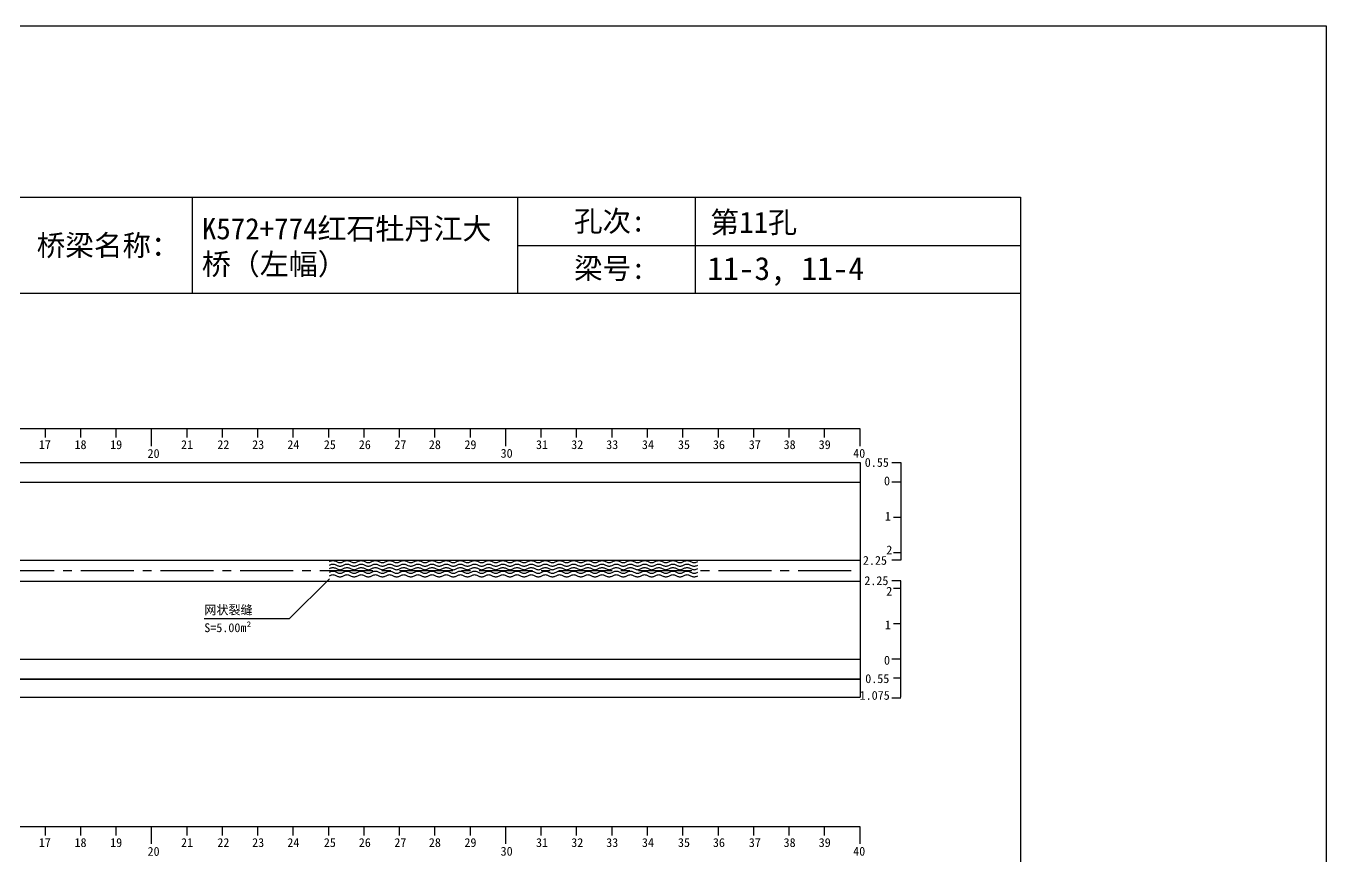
# Model space of a CAD drawing. Header units: millimetres. Extents: x -37 to 615, y -48 to 413.
# Drawn here: x 248.4 to 615.4, y 178.9 to 413.2 of the extents above; entities that cross this region are included whole.
import ezdxf

# ---------------------------------------------------------------- set-up
doc = ezdxf.new("R2010")
doc.units = ezdxf.units.MM
doc.linetypes.add('CENTER2', pattern=[1.125, 0.75, -0.125, 0.125, -0.125])
doc.layers.add('图层1', color=7, linetype='Continuous')
doc.layers.add('病害', color=5, linetype='Continuous')
doc.styles.get("Standard").update_dxf_attribs({"font": ''})
doc.styles.add('汉字', font='')
doc.styles.get('Standard').set_extended_font_data('SimSun')
doc.styles.get('汉字').set_extended_font_data('SimSun')

# ---------------------------------------------------------------- blocks, each defined once
blk = doc.blocks.new('chi')
at = {"color": 0}
for p, q in [((1187.409, -3078.8), (1147.409, -3078.8)), ((1164.409, -3079.041), (1164.409, -3078.8)), ((1165.409, -3079.041), (1165.409, -3078.8)), ((1166.409, -3079.041), (1166.409, -3078.8)), ((1167.409, -3079.283), (1167.409, -3078.8)), ((1168.409, -3079.041), (1168.409, -3078.8)), ((1169.409, -3079.041), (1169.409, -3078.8)), ((1170.409, -3079.041), (1170.409, -3078.8)), ((1171.409, -3079.041), (1171.409, -3078.8)), ((1172.409, -3079.041), (1172.409, -3078.8)), ((1173.409, -3079.041), (1173.409, -3078.8)), ((1174.409, -3079.041), (1174.409, -3078.8)), ((1175.409, -3079.041), (1175.409, -3078.8)), ((1176.409, -3079.041), (1176.409, -3078.8)), ((1177.409, -3079.283), (1177.409, -3078.8)), ((1178.409, -3079.041), (1178.409, -3078.8)), ((1179.409, -3079.041), (1179.409, -3078.8)), ((1180.409, -3079.041), (1180.409, -3078.8)), ((1181.409, -3079.041), (1181.409, -3078.8)), ((1182.409, -3079.041), (1182.409, -3078.8)), ((1183.409, -3079.041), (1183.409, -3078.8)), ((1184.409, -3079.041), (1184.409, -3078.8)), ((1185.409, -3079.041), (1185.409, -3078.8)), ((1186.409, -3079.041), (1186.409, -3078.8)), ((1187.409, -3079.283), (1187.409, -3078.8))]:
    blk.add_line(p, q, dxfattribs=at)
for s, p in [('17', (1164.224, -3079.368)), ('18', (1165.232, -3079.368)), ('19', (1166.238, -3079.368)), ('21', (1168.24, -3079.368)), ('22', (1169.264, -3079.368)), ('23', (1170.247, -3079.368)), ('24', (1171.24, -3079.368)), ('25', (1172.271, -3079.368)), ('26', (1173.258, -3079.368)), ('27', (1174.261, -3079.368)), ('28', (1175.236, -3079.368)), ('29', (1176.24, -3079.368)), ('31', (1178.261, -3079.368)), ('32', (1179.256, -3079.368)), ('33', (1180.243, -3079.368)), ('34', (1181.251, -3079.368)), ('35', (1182.269, -3079.368)), ('36', (1183.256, -3079.368)), ('37', (1184.269, -3079.368)), ('38', (1185.251, -3079.368)), ('39', (1186.242, -3079.368)), ('20', (1167.294, -3079.617)), ('30', (1177.262, -3079.613)), ('40', (1187.216, -3079.613))]:
    blk.add_text(s, height=0.25).set_placement(p)
blk = doc.blocks.new('kopp')
at = {"color": 0}
for p, q in [((1188.308, -3078.25), (1188.558, -3078.25)), ((1188.558, -3078.25), (1188.558, -3078.8)), ((1188.558, -3078.8), (1188.308, -3078.8)), ((1188.558, -3078.8), (1188.558, -3079.8)), ((1188.558, -3079.8), (1188.358, -3079.8)), ((1188.558, -3079.8), (1188.558, -3079.8)), ((1188.558, -3079.8), (1188.558, -3080.8)), ((1188.558, -3081.009), (1188.308, -3081.009)), ((1188.558, -3080.8), (1188.358, -3080.8)), ((1188.558, -3080.8), (1188.558, -3081.009)), ((1188.558, -3081.592), (1188.308, -3081.592)), ((1188.558, -3081.8), (1188.358, -3081.8)), ((1188.558, -3081.8), (1188.558, -3081.592)), ((1188.558, -3082.8), (1188.558, -3081.8)), ((1188.558, -3082.8), (1188.358, -3082.8)), ((1188.558, -3083.8), (1188.558, -3082.8)), ((1188.558, -3082.8), (1188.558, -3082.8)), ((1188.558, -3083.8), (1188.308, -3083.8)), ((1188.558, -3084.875), (1188.558, -3083.8)), ((1188.558, -3084.338), (1188.358, -3084.338)), ((1188.308, -3084.888), (1188.558, -3084.888))]:
    blk.add_line(p, q, dxfattribs=at)
for s, p in [('0.55', (1187.543, -3078.37)), ('0', (1188.086, -3078.891)), ('1', (1188.109, -3079.89)), ('2', (1188.15, -3080.842)), ('2.25', (1187.49, -3081.135)), ('2.25', (1187.53, -3081.708)), ('2', (1188.15, -3082.006)), ('1', (1188.109, -3082.959)), ('0', (1188.086, -3083.954)), ('0.55', (1187.556, -3084.474)), ('1.075', (1187.398, -3084.946))]:
    blk.add_text(s, height=0.25).set_placement(p)

msp = doc.modelspace()

# ---------------------------------------------------------------- linework, layer by layer
at = {"color": 0, "linetype": 'ByBlock'}
for p, q in [((0, 364.85), (529.17, 364.85)), ((387.13, 364.85), (387.13, 337.72)), ((437.29, 364.79), (437.29, 337.66)), ((529.17, 364.85), (529.17, 0)), ((136.5, 337.72), (529.17, 337.72))]:
    msp.add_line(p, q, dxfattribs=at)
at = {"color": 0}
for p, q in [((83.82, 289.93), (483.82, 289.93)), ((483.82, 289.93), (483.82, 223.68)), ((83.82, 262.43), (483.82, 262.43)), ((483.82, 262.43), (483.82, 259.43)), ((83.82, 256.43), (483.82, 256.43)), ((83.82, 234.43), (483.82, 234.43)), ((83.82, 228.93), (483.82, 228.93)), ((83.82, 228.81), (483.82, 228.81)), ((83.82, 223.68), (483.82, 223.68))]:
    msp.add_line(p, q, dxfattribs=at)
msp.add_line((83.82, 284.43), (483.82, 284.43))
at = {"color": 1, "linetype": 'CENTER2', "ltscale": 20}
msp.add_line((83.82, 259.43), (483.82, 259.43), dxfattribs=at)
at = {"color": 3, "linetype": 'ByBlock'}
msp.add_lwpolyline([(-36.77, 413.19), (615.38, 413.19), (615.38, -47.93), (-36.77, -47.93)], close=True, dxfattribs=at)
at = {"color": 7}
for points in [[(334, 262), (334.2, 262.09), (334.4, 262.18), (334.6, 262.24), (334.8, 262.29), (335, 262.3), (335.2, 262.29), (335.4, 262.24), (335.6, 262.18), (335.8, 262.09), (336, 262), (336.2, 261.91), (336.4, 261.82), (336.6, 261.76), (336.8, 261.71), (337, 261.7), (337.2, 261.71), (337.4, 261.76), (337.6, 261.82), (337.8, 261.91), (338, 262), (338.2, 262.09), (338.4, 262.18), (338.6, 262.24), (338.8, 262.29), (339, 262.3), (339.2, 262.29), (339.4, 262.24), (339.6, 262.18), (339.8, 262.09), (340, 262), (340.2, 261.91), (340.4, 261.82), (340.6, 261.76), (340.8, 261.71), (341, 261.7), (341.2, 261.71), (341.4, 261.76), (341.6, 261.82), (341.8, 261.91), (342, 262), (342.2, 262.09), (342.4, 262.18), (342.6, 262.24), (342.8, 262.29), (343, 262.3), (343.2, 262.29), (343.4, 262.24), (343.6, 262.18), (343.8, 262.09), (344, 262), (344.2, 261.91), (344.4, 261.82), (344.6, 261.76), (344.8, 261.71), (345, 261.7), (345.2, 261.71), (345.4, 261.76), (345.6, 261.82), (345.8, 261.91), (346, 262), (346.2, 262.09), (346.4, 262.18), (346.6, 262.24), (346.8, 262.29), (347, 262.3), (347.2, 262.29), (347.4, 262.24), (347.6, 262.18), (347.8, 262.09), (348, 262), (348.2, 261.91), (348.4, 261.82), (348.6, 261.76), (348.8, 261.71), (349, 261.7), (349.2, 261.71), (349.4, 261.76), (349.6, 261.82), (349.8, 261.91), (350, 262), (350.2, 262.09), (350.4, 262.18), (350.6, 262.24), (350.8, 262.29), (351, 262.3), (351.2, 262.29), (351.4, 262.24), (351.6, 262.18), (351.8, 262.09), (352, 262), (352.2, 261.91), (352.4, 261.82), (352.6, 261.76), (352.8, 261.71), (353, 261.7), (353.2, 261.71), (353.4, 261.76), (353.6, 261.82), (353.8, 261.91), (354, 262), (354.2, 262.09), (354.4, 262.18), (354.6, 262.24), (354.8, 262.29), (355, 262.3), (355.2, 262.29), (355.4, 262.24), (355.6, 262.18), (355.8, 262.09), (356, 262), (356.2, 261.91), (356.4, 261.82), (356.6, 261.76), (356.8, 261.71), (357, 261.7), (357.2, 261.71), (357.4, 261.76), (357.6, 261.82), (357.8, 261.91), (358, 262), (358.2, 262.09), (358.4, 262.18), (358.6, 262.24), (358.8, 262.29), (359, 262.3), (359.2, 262.29), (359.4, 262.24), (359.6, 262.18), (359.8, 262.09), (360, 262), (360.2, 261.91), (360.4, 261.82), (360.6, 261.76), (360.8, 261.71), (361, 261.7), (361.2, 261.71), (361.4, 261.76), (361.6, 261.82), (361.8, 261.91), (362, 262), (362.2, 262.09), (362.4, 262.18), (362.6, 262.24), (362.8, 262.29), (363, 262.3), (363.2, 262.29), (363.4, 262.24), (363.6, 262.18), (363.8, 262.09), (364, 262), (364.2, 261.91), (364.4, 261.82), (364.6, 261.76), (364.8, 261.71), (365, 261.7), (365.2, 261.71), (365.4, 261.76), (365.6, 261.82), (365.8, 261.91), (366, 262), (366.2, 262.09), (366.4, 262.18), (366.6, 262.24), (366.8, 262.29), (367, 262.3), (367.2, 262.29), (367.4, 262.24), (367.6, 262.18), (367.8, 262.09), (368, 262), (368.2, 261.91), (368.4, 261.82), (368.6, 261.76), (368.8, 261.71), (369, 261.7), (369.2, 261.71), (369.4, 261.76), (369.6, 261.82), (369.8, 261.91), (370, 262), (370.2, 262.09), (370.4, 262.18), (370.6, 262.24), (370.8, 262.29), (371, 262.3), (371.2, 262.29), (371.4, 262.24), (371.6, 262.18), (371.8, 262.09), (372, 262), (372.2, 261.91), (372.4, 261.82), (372.6, 261.76), (372.8, 261.71), (373, 261.7), (373.2, 261.71), (373.4, 261.76), (373.6, 261.82), (373.8, 261.91), (374, 262), (374.2, 262.09), (374.4, 262.18), (374.6, 262.24), (374.8, 262.29), (375, 262.3), (375.2, 262.29), (375.4, 262.24), (375.6, 262.18), (375.8, 262.09), (376, 262), (376.2, 261.91), (376.4, 261.82), (376.6, 261.76), (376.8, 261.71), (377, 261.7), (377.2, 261.71), (377.4, 261.76), (377.6, 261.82), (377.8, 261.91), (378, 262), (378.2, 262.09), (378.4, 262.18), (378.6, 262.24), (378.8, 262.29), (379, 262.3), (379.2, 262.29), (379.4, 262.24), (379.6, 262.18), (379.8, 262.09), (380, 262), (380.2, 261.91), (380.4, 261.82), (380.6, 261.76), (380.8, 261.71), (381, 261.7), (381.2, 261.71), (381.4, 261.76), (381.6, 261.82), (381.8, 261.91), (382, 262), (382.2, 262.09), (382.4, 262.18), (382.6, 262.24), (382.8, 262.29), (383, 262.3), (383.2, 262.29), (383.4, 262.24), (383.6, 262.18), (383.8, 262.09), (384, 262), (384.2, 261.91), (384.4, 261.82), (384.6, 261.76), (384.8, 261.71), (385, 261.7), (385.2, 261.71), (385.4, 261.76), (385.6, 261.82), (385.8, 261.91), (386, 262), (386.2, 262.09), (386.4, 262.18), (386.6, 262.24), (386.8, 262.29), (387, 262.3), (387.2, 262.29), (387.4, 262.24), (387.6, 262.18), (387.8, 262.09), (388, 262), (388.2, 261.91), (388.4, 261.82), (388.6, 261.76), (388.8, 261.71), (389, 261.7), (389.2, 261.71), (389.4, 261.76), (389.6, 261.82), (389.8, 261.91), (390, 262), (390.2, 262.09), (390.4, 262.18), (390.6, 262.24), (390.8, 262.29), (391, 262.3), (391.2, 262.29), (391.4, 262.24), (391.6, 262.18), (391.8, 262.09), (392, 262), (392.2, 261.91), (392.4, 261.82), (392.6, 261.76), (392.8, 261.71), (393, 261.7), (393.2, 261.71), (393.4, 261.76), (393.6, 261.82), (393.8, 261.91), (394, 262), (394.2, 262.09), (394.4, 262.18), (394.6, 262.24), (394.8, 262.29), (395, 262.3), (395.2, 262.29), (395.4, 262.24), (395.6, 262.18), (395.8, 262.09), (396, 262), (396.2, 261.91), (396.4, 261.82), (396.6, 261.76), (396.8, 261.71), (397, 261.7), (397.2, 261.71), (397.4, 261.76), (397.6, 261.82), (397.8, 261.91), (398, 262), (398.2, 262.09), (398.4, 262.18), (398.6, 262.24), (398.8, 262.29), (399, 262.3), (399.2, 262.29), (399.4, 262.24), (399.6, 262.18), (399.8, 262.09), (400, 262), (400.2, 261.91), (400.4, 261.82), (400.6, 261.76), (400.8, 261.71), (401, 261.7), (401.2, 261.71), (401.4, 261.76), (401.6, 261.82), (401.8, 261.91), (402, 262), (402.2, 262.09), (402.4, 262.18), (402.6, 262.24), (402.8, 262.29), (403, 262.3), (403.2, 262.29), (403.4, 262.24), (403.6, 262.18), (403.8, 262.09), (404, 262), (404.2, 261.91), (404.4, 261.82), (404.6, 261.76), (404.8, 261.71), (405, 261.7), (405.2, 261.71), (405.4, 261.76), (405.6, 261.82), (405.8, 261.91), (406, 262), (406.2, 262.09), (406.4, 262.18), (406.6, 262.24), (406.8, 262.29), (407, 262.3), (407.2, 262.29), (407.4, 262.24), (407.6, 262.18), (407.8, 262.09), (408, 262), (408.2, 261.91), (408.4, 261.82), (408.6, 261.76), (408.8, 261.71), (409, 261.7), (409.2, 261.71), (409.4, 261.76), (409.6, 261.82), (409.8, 261.91), (410, 262), (410.2, 262.09), (410.4, 262.18), (410.6, 262.24), (410.8, 262.29), (411, 262.3), (411.2, 262.29), (411.4, 262.24), (411.6, 262.18), (411.8, 262.09), (412, 262), (412.2, 261.91), (412.4, 261.82), (412.6, 261.76), (412.8, 261.71), (413, 261.7), (413.2, 261.71), (413.4, 261.76), (413.6, 261.82), (413.8, 261.91), (414, 262), (414.2, 262.09), (414.4, 262.18), (414.6, 262.24), (414.8, 262.29), (415, 262.3), (415.2, 262.29), (415.4, 262.24), (415.6, 262.18), (415.8, 262.09), (416, 262), (416.2, 261.91), (416.4, 261.82), (416.6, 261.76), (416.8, 261.71), (417, 261.7), (417.2, 261.71), (417.4, 261.76), (417.6, 261.82), (417.8, 261.91), (418, 262), (418.2, 262.09), (418.4, 262.18), (418.6, 262.24), (418.8, 262.29), (419, 262.3), (419.2, 262.29), (419.4, 262.24), (419.6, 262.18), (419.8, 262.09), (420, 262), (420.2, 261.91), (420.4, 261.82), (420.6, 261.76), (420.8, 261.71), (421, 261.7), (421.2, 261.71), (421.4, 261.76), (421.6, 261.82), (421.8, 261.91), (422, 262), (422.2, 262.09), (422.4, 262.18), (422.6, 262.24), (422.8, 262.29), (423, 262.3), (423.2, 262.29), (423.4, 262.24), (423.6, 262.18), (423.8, 262.09), (424, 262), (424.2, 261.91), (424.4, 261.82), (424.6, 261.76), (424.8, 261.71), (425, 261.7), (425.2, 261.71), (425.4, 261.76), (425.6, 261.82), (425.8, 261.91), (426, 262), (426.2, 262.09), (426.4, 262.18), (426.6, 262.24), (426.8, 262.29), (427, 262.3), (427.2, 262.29), (427.4, 262.24), (427.6, 262.18), (427.8, 262.09), (428, 262), (428.2, 261.91), (428.4, 261.82), (428.6, 261.76), (428.8, 261.71), (429, 261.7), (429.2, 261.71), (429.4, 261.76), (429.6, 261.82), (429.8, 261.91), (430, 262), (430.2, 262.09), (430.4, 262.18), (430.6, 262.24), (430.8, 262.29), (431, 262.3), (431.2, 262.29), (431.4, 262.24), (431.6, 262.18), (431.8, 262.09), (432, 262), (432.2, 261.91), (432.4, 261.82), (432.6, 261.76), (432.8, 261.71), (433, 261.7), (433.2, 261.71), (433.4, 261.76), (433.6, 261.82), (433.8, 261.91), (434, 262), (434.2, 262.09), (434.4, 262.18), (434.6, 262.24), (434.8, 262.29), (435, 262.3), (435.2, 262.29), (435.4, 262.24), (435.6, 262.18), (435.8, 262.09), (436, 262), (436.2, 261.91), (436.4, 261.82), (436.6, 261.76), (436.8, 261.71), (437, 261.7), (437.2, 261.71), (437.4, 261.76), (437.6, 261.82), (437.8, 261.91), (438, 262)], [(334, 261), (334.2, 261.09), (334.4, 261.18), (334.6, 261.24), (334.8, 261.29), (335, 261.3), (335.2, 261.29), (335.4, 261.24), (335.6, 261.18), (335.8, 261.09), (336, 261), (336.2, 260.91), (336.4, 260.82), (336.6, 260.76), (336.8, 260.71), (337, 260.7), (337.2, 260.71), (337.4, 260.76), (337.6, 260.82), (337.8, 260.91), (338, 261), (338.2, 261.09), (338.4, 261.18), (338.6, 261.24), (338.8, 261.29), (339, 261.3), (339.2, 261.29), (339.4, 261.24), (339.6, 261.18), (339.8, 261.09), (340, 261), (340.2, 260.91), (340.4, 260.82), (340.6, 260.76), (340.8, 260.71), (341, 260.7), (341.2, 260.71), (341.4, 260.76), (341.6, 260.82), (341.8, 260.91), (342, 261), (342.2, 261.09), (342.4, 261.18), (342.6, 261.24), (342.8, 261.29), (343, 261.3), (343.2, 261.29), (343.4, 261.24), (343.6, 261.18), (343.8, 261.09), (344, 261), (344.2, 260.91), (344.4, 260.82), (344.6, 260.76), (344.8, 260.71), (345, 260.7), (345.2, 260.71), (345.4, 260.76), (345.6, 260.82), (345.8, 260.91), (346, 261), (346.2, 261.09), (346.4, 261.18), (346.6, 261.24), (346.8, 261.29), (347, 261.3), (347.2, 261.29), (347.4, 261.24), (347.6, 261.18), (347.8, 261.09), (348, 261), (348.2, 260.91), (348.4, 260.82), (348.6, 260.76), (348.8, 260.71), (349, 260.7), (349.2, 260.71), (349.4, 260.76), (349.6, 260.82), (349.8, 260.91), (350, 261), (350.2, 261.09), (350.4, 261.18), (350.6, 261.24), (350.8, 261.29), (351, 261.3), (351.2, 261.29), (351.4, 261.24), (351.6, 261.18), (351.8, 261.09), (352, 261), (352.2, 260.91), (352.4, 260.82), (352.6, 260.76), (352.8, 260.71), (353, 260.7), (353.2, 260.71), (353.4, 260.76), (353.6, 260.82), (353.8, 260.91), (354, 261), (354.2, 261.09), (354.4, 261.18), (354.6, 261.24), (354.8, 261.29), (355, 261.3), (355.2, 261.29), (355.4, 261.24), (355.6, 261.18), (355.8, 261.09), (356, 261), (356.2, 260.91), (356.4, 260.82), (356.6, 260.76), (356.8, 260.71), (357, 260.7), (357.2, 260.71), (357.4, 260.76), (357.6, 260.82), (357.8, 260.91), (358, 261), (358.2, 261.09), (358.4, 261.18), (358.6, 261.24), (358.8, 261.29), (359, 261.3), (359.2, 261.29), (359.4, 261.24), (359.6, 261.18), (359.8, 261.09), (360, 261), (360.2, 260.91), (360.4, 260.82), (360.6, 260.76), (360.8, 260.71), (361, 260.7), (361.2, 260.71), (361.4, 260.76), (361.6, 260.82), (361.8, 260.91), (362, 261), (362.2, 261.09), (362.4, 261.18), (362.6, 261.24), (362.8, 261.29), (363, 261.3), (363.2, 261.29), (363.4, 261.24), (363.6, 261.18), (363.8, 261.09), (364, 261), (364.2, 260.91), (364.4, 260.82), (364.6, 260.76), (364.8, 260.71), (365, 260.7), (365.2, 260.71), (365.4, 260.76), (365.6, 260.82), (365.8, 260.91), (366, 261), (366.2, 261.09), (366.4, 261.18), (366.6, 261.24), (366.8, 261.29), (367, 261.3), (367.2, 261.29), (367.4, 261.24), (367.6, 261.18), (367.8, 261.09), (368, 261), (368.2, 260.91), (368.4, 260.82), (368.6, 260.76), (368.8, 260.71), (369, 260.7), (369.2, 260.71), (369.4, 260.76), (369.6, 260.82), (369.8, 260.91), (370, 261), (370.2, 261.09), (370.4, 261.18), (370.6, 261.24), (370.8, 261.29), (371, 261.3), (371.2, 261.29), (371.4, 261.24), (371.6, 261.18), (371.8, 261.09), (372, 261), (372.2, 260.91), (372.4, 260.82), (372.6, 260.76), (372.8, 260.71), (373, 260.7), (373.2, 260.71), (373.4, 260.76), (373.6, 260.82), (373.8, 260.91), (374, 261), (374.2, 261.09), (374.4, 261.18), (374.6, 261.24), (374.8, 261.29), (375, 261.3), (375.2, 261.29), (375.4, 261.24), (375.6, 261.18), (375.8, 261.09), (376, 261), (376.2, 260.91), (376.4, 260.82), (376.6, 260.76), (376.8, 260.71), (377, 260.7), (377.2, 260.71), (377.4, 260.76), (377.6, 260.82), (377.8, 260.91), (378, 261), (378.2, 261.09), (378.4, 261.18), (378.6, 261.24), (378.8, 261.29), (379, 261.3), (379.2, 261.29), (379.4, 261.24), (379.6, 261.18), (379.8, 261.09), (380, 261), (380.2, 260.91), (380.4, 260.82), (380.6, 260.76), (380.8, 260.71), (381, 260.7), (381.2, 260.71), (381.4, 260.76), (381.6, 260.82), (381.8, 260.91), (382, 261), (382.2, 261.09), (382.4, 261.18), (382.6, 261.24), (382.8, 261.29), (383, 261.3), (383.2, 261.29), (383.4, 261.24), (383.6, 261.18), (383.8, 261.09), (384, 261), (384.2, 260.91), (384.4, 260.82), (384.6, 260.76), (384.8, 260.71), (385, 260.7), (385.2, 260.71), (385.4, 260.76), (385.6, 260.82), (385.8, 260.91), (386, 261), (386.2, 261.09), (386.4, 261.18), (386.6, 261.24), (386.8, 261.29), (387, 261.3), (387.2, 261.29), (387.4, 261.24), (387.6, 261.18), (387.8, 261.09), (388, 261), (388.2, 260.91), (388.4, 260.82), (388.6, 260.76), (388.8, 260.71), (389, 260.7), (389.2, 260.71), (389.4, 260.76), (389.6, 260.82), (389.8, 260.91), (390, 261), (390.2, 261.09), (390.4, 261.18), (390.6, 261.24), (390.8, 261.29), (391, 261.3), (391.2, 261.29), (391.4, 261.24), (391.6, 261.18), (391.8, 261.09), (392, 261), (392.2, 260.91), (392.4, 260.82), (392.6, 260.76), (392.8, 260.71), (393, 260.7), (393.2, 260.71), (393.4, 260.76), (393.6, 260.82), (393.8, 260.91), (394, 261), (394.2, 261.09), (394.4, 261.18), (394.6, 261.24), (394.8, 261.29), (395, 261.3), (395.2, 261.29), (395.4, 261.24), (395.6, 261.18), (395.8, 261.09), (396, 261), (396.2, 260.91), (396.4, 260.82), (396.6, 260.76), (396.8, 260.71), (397, 260.7), (397.2, 260.71), (397.4, 260.76), (397.6, 260.82), (397.8, 260.91), (398, 261), (398.2, 261.09), (398.4, 261.18), (398.6, 261.24), (398.8, 261.29), (399, 261.3), (399.2, 261.29), (399.4, 261.24), (399.6, 261.18), (399.8, 261.09), (400, 261), (400.2, 260.91), (400.4, 260.82), (400.6, 260.76), (400.8, 260.71), (401, 260.7), (401.2, 260.71), (401.4, 260.76), (401.6, 260.82), (401.8, 260.91), (402, 261), (402.2, 261.09), (402.4, 261.18), (402.6, 261.24), (402.8, 261.29), (403, 261.3), (403.2, 261.29), (403.4, 261.24), (403.6, 261.18), (403.8, 261.09), (404, 261), (404.2, 260.91), (404.4, 260.82), (404.6, 260.76), (404.8, 260.71), (405, 260.7), (405.2, 260.71), (405.4, 260.76), (405.6, 260.82), (405.8, 260.91), (406, 261), (406.2, 261.09), (406.4, 261.18), (406.6, 261.24), (406.8, 261.29), (407, 261.3), (407.2, 261.29), (407.4, 261.24), (407.6, 261.18), (407.8, 261.09), (408, 261), (408.2, 260.91), (408.4, 260.82), (408.6, 260.76), (408.8, 260.71), (409, 260.7), (409.2, 260.71), (409.4, 260.76), (409.6, 260.82), (409.8, 260.91), (410, 261), (410.2, 261.09), (410.4, 261.18), (410.6, 261.24), (410.8, 261.29), (411, 261.3), (411.2, 261.29), (411.4, 261.24), (411.6, 261.18), (411.8, 261.09), (412, 261), (412.2, 260.91), (412.4, 260.82), (412.6, 260.76), (412.8, 260.71), (413, 260.7), (413.2, 260.71), (413.4, 260.76), (413.6, 260.82), (413.8, 260.91), (414, 261), (414.2, 261.09), (414.4, 261.18), (414.6, 261.24), (414.8, 261.29), (415, 261.3), (415.2, 261.29), (415.4, 261.24), (415.6, 261.18), (415.8, 261.09), (416, 261), (416.2, 260.91), (416.4, 260.82), (416.6, 260.76), (416.8, 260.71), (417, 260.7), (417.2, 260.71), (417.4, 260.76), (417.6, 260.82), (417.8, 260.91), (418, 261), (418.2, 261.09), (418.4, 261.18), (418.6, 261.24), (418.8, 261.29), (419, 261.3), (419.2, 261.29), (419.4, 261.24), (419.6, 261.18), (419.8, 261.09), (420, 261), (420.2, 260.91), (420.4, 260.82), (420.6, 260.76), (420.8, 260.71), (421, 260.7), (421.2, 260.71), (421.4, 260.76), (421.6, 260.82), (421.8, 260.91), (422, 261), (422.2, 261.09), (422.4, 261.18), (422.6, 261.24), (422.8, 261.29), (423, 261.3), (423.2, 261.29), (423.4, 261.24), (423.6, 261.18), (423.8, 261.09), (424, 261), (424.2, 260.91), (424.4, 260.82), (424.6, 260.76), (424.8, 260.71), (425, 260.7), (425.2, 260.71), (425.4, 260.76), (425.6, 260.82), (425.8, 260.91), (426, 261), (426.2, 261.09), (426.4, 261.18), (426.6, 261.24), (426.8, 261.29), (427, 261.3), (427.2, 261.29), (427.4, 261.24), (427.6, 261.18), (427.8, 261.09), (428, 261), (428.2, 260.91), (428.4, 260.82), (428.6, 260.76), (428.8, 260.71), (429, 260.7), (429.2, 260.71), (429.4, 260.76), (429.6, 260.82), (429.8, 260.91), (430, 261), (430.2, 261.09), (430.4, 261.18), (430.6, 261.24), (430.8, 261.29), (431, 261.3), (431.2, 261.29), (431.4, 261.24), (431.6, 261.18), (431.8, 261.09), (432, 261), (432.2, 260.91), (432.4, 260.82), (432.6, 260.76), (432.8, 260.71), (433, 260.7), (433.2, 260.71), (433.4, 260.76), (433.6, 260.82), (433.8, 260.91), (434, 261), (434.2, 261.09), (434.4, 261.18), (434.6, 261.24), (434.8, 261.29), (435, 261.3), (435.2, 261.29), (435.4, 261.24), (435.6, 261.18), (435.8, 261.09), (436, 261), (436.2, 260.91), (436.4, 260.82), (436.6, 260.76), (436.8, 260.71), (437, 260.7), (437.2, 260.71), (437.4, 260.76), (437.6, 260.82), (437.8, 260.91), (438, 261)], [(334, 257.13), (322.69, 245.82), (298.69, 245.82)], [(334, 260), (334.2, 260.09), (334.4, 260.18), (334.6, 260.24), (334.8, 260.29), (335, 260.3), (335.2, 260.29), (335.4, 260.24), (335.6, 260.18), (335.8, 260.09), (336, 260), (336.2, 259.91), (336.4, 259.82), (336.6, 259.76), (336.8, 259.71), (337, 259.7), (337.2, 259.71), (337.4, 259.76), (337.6, 259.82), (337.8, 259.91), (338, 260), (338.2, 260.09), (338.4, 260.18), (338.6, 260.24), (338.8, 260.29), (339, 260.3), (339.2, 260.29), (339.4, 260.24), (339.6, 260.18), (339.8, 260.09), (340, 260), (340.2, 259.91), (340.4, 259.82), (340.6, 259.76), (340.8, 259.71), (341, 259.7), (341.2, 259.71), (341.4, 259.76), (341.6, 259.82), (341.8, 259.91), (342, 260), (342.2, 260.09), (342.4, 260.18), (342.6, 260.24), (342.8, 260.29), (343, 260.3), (343.2, 260.29), (343.4, 260.24), (343.6, 260.18), (343.8, 260.09), (344, 260), (344.2, 259.91), (344.4, 259.82), (344.6, 259.76), (344.8, 259.71), (345, 259.7), (345.2, 259.71), (345.4, 259.76), (345.6, 259.82), (345.8, 259.91), (346, 260), (346.2, 260.09), (346.4, 260.18), (346.6, 260.24), (346.8, 260.29), (347, 260.3), (347.2, 260.29), (347.4, 260.24), (347.6, 260.18), (347.8, 260.09), (348, 260), (348.2, 259.91), (348.4, 259.82), (348.6, 259.76), (348.8, 259.71), (349, 259.7), (349.2, 259.71), (349.4, 259.76), (349.6, 259.82), (349.8, 259.91), (350, 260), (350.2, 260.09), (350.4, 260.18), (350.6, 260.24), (350.8, 260.29), (351, 260.3), (351.2, 260.29), (351.4, 260.24), (351.6, 260.18), (351.8, 260.09), (352, 260), (352.2, 259.91), (352.4, 259.82), (352.6, 259.76), (352.8, 259.71), (353, 259.7), (353.2, 259.71), (353.4, 259.76), (353.6, 259.82), (353.8, 259.91), (354, 260), (354.2, 260.09), (354.4, 260.18), (354.6, 260.24), (354.8, 260.29), (355, 260.3), (355.2, 260.29), (355.4, 260.24), (355.6, 260.18), (355.8, 260.09), (356, 260), (356.2, 259.91), (356.4, 259.82), (356.6, 259.76), (356.8, 259.71), (357, 259.7), (357.2, 259.71), (357.4, 259.76), (357.6, 259.82), (357.8, 259.91), (358, 260), (358.2, 260.09), (358.4, 260.18), (358.6, 260.24), (358.8, 260.29), (359, 260.3), (359.2, 260.29), (359.4, 260.24), (359.6, 260.18), (359.8, 260.09), (360, 260), (360.2, 259.91), (360.4, 259.82), (360.6, 259.76), (360.8, 259.71), (361, 259.7), (361.2, 259.71), (361.4, 259.76), (361.6, 259.82), (361.8, 259.91), (362, 260), (362.2, 260.09), (362.4, 260.18), (362.6, 260.24), (362.8, 260.29), (363, 260.3), (363.2, 260.29), (363.4, 260.24), (363.6, 260.18), (363.8, 260.09), (364, 260), (364.2, 259.91), (364.4, 259.82), (364.6, 259.76), (364.8, 259.71), (365, 259.7), (365.2, 259.71), (365.4, 259.76), (365.6, 259.82), (365.8, 259.91), (366, 260), (366.2, 260.09), (366.4, 260.18), (366.6, 260.24), (366.8, 260.29), (367, 260.3), (367.2, 260.29), (367.4, 260.24), (367.6, 260.18), (367.8, 260.09), (368, 260), (368.2, 259.91), (368.4, 259.82), (368.6, 259.76), (368.8, 259.71), (369, 259.7), (369.2, 259.71), (369.4, 259.76), (369.6, 259.82), (369.8, 259.91), (370, 260), (370.2, 260.09), (370.4, 260.18), (370.6, 260.24), (370.8, 260.29), (371, 260.3), (371.2, 260.29), (371.4, 260.24), (371.6, 260.18), (371.8, 260.09), (372, 260), (372.2, 259.91), (372.4, 259.82), (372.6, 259.76), (372.8, 259.71), (373, 259.7), (373.2, 259.71), (373.4, 259.76), (373.6, 259.82), (373.8, 259.91), (374, 260), (374.2, 260.09), (374.4, 260.18), (374.6, 260.24), (374.8, 260.29), (375, 260.3), (375.2, 260.29), (375.4, 260.24), (375.6, 260.18), (375.8, 260.09), (376, 260), (376.2, 259.91), (376.4, 259.82), (376.6, 259.76), (376.8, 259.71), (377, 259.7), (377.2, 259.71), (377.4, 259.76), (377.6, 259.82), (377.8, 259.91), (378, 260), (378.2, 260.09), (378.4, 260.18), (378.6, 260.24), (378.8, 260.29), (379, 260.3), (379.2, 260.29), (379.4, 260.24), (379.6, 260.18), (379.8, 260.09), (380, 260), (380.2, 259.91), (380.4, 259.82), (380.6, 259.76), (380.8, 259.71), (381, 259.7), (381.2, 259.71), (381.4, 259.76), (381.6, 259.82), (381.8, 259.91), (382, 260), (382.2, 260.09), (382.4, 260.18), (382.6, 260.24), (382.8, 260.29), (383, 260.3), (383.2, 260.29), (383.4, 260.24), (383.6, 260.18), (383.8, 260.09), (384, 260), (384.2, 259.91), (384.4, 259.82), (384.6, 259.76), (384.8, 259.71), (385, 259.7), (385.2, 259.71), (385.4, 259.76), (385.6, 259.82), (385.8, 259.91), (386, 260), (386.2, 260.09), (386.4, 260.18), (386.6, 260.24), (386.8, 260.29), (387, 260.3), (387.2, 260.29), (387.4, 260.24), (387.6, 260.18), (387.8, 260.09), (388, 260), (388.2, 259.91), (388.4, 259.82), (388.6, 259.76), (388.8, 259.71), (389, 259.7), (389.2, 259.71), (389.4, 259.76), (389.6, 259.82), (389.8, 259.91), (390, 260), (390.2, 260.09), (390.4, 260.18), (390.6, 260.24), (390.8, 260.29), (391, 260.3), (391.2, 260.29), (391.4, 260.24), (391.6, 260.18), (391.8, 260.09), (392, 260), (392.2, 259.91), (392.4, 259.82), (392.6, 259.76), (392.8, 259.71), (393, 259.7), (393.2, 259.71), (393.4, 259.76), (393.6, 259.82), (393.8, 259.91), (394, 260), (394.2, 260.09), (394.4, 260.18), (394.6, 260.24), (394.8, 260.29), (395, 260.3), (395.2, 260.29), (395.4, 260.24), (395.6, 260.18), (395.8, 260.09), (396, 260), (396.2, 259.91), (396.4, 259.82), (396.6, 259.76), (396.8, 259.71), (397, 259.7), (397.2, 259.71), (397.4, 259.76), (397.6, 259.82), (397.8, 259.91), (398, 260), (398.2, 260.09), (398.4, 260.18), (398.6, 260.24), (398.8, 260.29), (399, 260.3), (399.2, 260.29), (399.4, 260.24), (399.6, 260.18), (399.8, 260.09), (400, 260), (400.2, 259.91), (400.4, 259.82), (400.6, 259.76), (400.8, 259.71), (401, 259.7), (401.2, 259.71), (401.4, 259.76), (401.6, 259.82), (401.8, 259.91), (402, 260), (402.2, 260.09), (402.4, 260.18), (402.6, 260.24), (402.8, 260.29), (403, 260.3), (403.2, 260.29), (403.4, 260.24), (403.6, 260.18), (403.8, 260.09), (404, 260), (404.2, 259.91), (404.4, 259.82), (404.6, 259.76), (404.8, 259.71), (405, 259.7), (405.2, 259.71), (405.4, 259.76), (405.6, 259.82), (405.8, 259.91), (406, 260), (406.2, 260.09), (406.4, 260.18), (406.6, 260.24), (406.8, 260.29), (407, 260.3), (407.2, 260.29), (407.4, 260.24), (407.6, 260.18), (407.8, 260.09), (408, 260), (408.2, 259.91), (408.4, 259.82), (408.6, 259.76), (408.8, 259.71), (409, 259.7), (409.2, 259.71), (409.4, 259.76), (409.6, 259.82), (409.8, 259.91), (410, 260), (410.2, 260.09), (410.4, 260.18), (410.6, 260.24), (410.8, 260.29), (411, 260.3), (411.2, 260.29), (411.4, 260.24), (411.6, 260.18), (411.8, 260.09), (412, 260), (412.2, 259.91), (412.4, 259.82), (412.6, 259.76), (412.8, 259.71), (413, 259.7), (413.2, 259.71), (413.4, 259.76), (413.6, 259.82), (413.8, 259.91), (414, 260), (414.2, 260.09), (414.4, 260.18), (414.6, 260.24), (414.8, 260.29), (415, 260.3), (415.2, 260.29), (415.4, 260.24), (415.6, 260.18), (415.8, 260.09), (416, 260), (416.2, 259.91), (416.4, 259.82), (416.6, 259.76), (416.8, 259.71), (417, 259.7), (417.2, 259.71), (417.4, 259.76), (417.6, 259.82), (417.8, 259.91), (418, 260), (418.2, 260.09), (418.4, 260.18), (418.6, 260.24), (418.8, 260.29), (419, 260.3), (419.2, 260.29), (419.4, 260.24), (419.6, 260.18), (419.8, 260.09), (420, 260), (420.2, 259.91), (420.4, 259.82), (420.6, 259.76), (420.8, 259.71), (421, 259.7), (421.2, 259.71), (421.4, 259.76), (421.6, 259.82), (421.8, 259.91), (422, 260), (422.2, 260.09), (422.4, 260.18), (422.6, 260.24), (422.8, 260.29), (423, 260.3), (423.2, 260.29), (423.4, 260.24), (423.6, 260.18), (423.8, 260.09), (424, 260), (424.2, 259.91), (424.4, 259.82), (424.6, 259.76), (424.8, 259.71), (425, 259.7), (425.2, 259.71), (425.4, 259.76), (425.6, 259.82), (425.8, 259.91), (426, 260), (426.2, 260.09), (426.4, 260.18), (426.6, 260.24), (426.8, 260.29), (427, 260.3), (427.2, 260.29), (427.4, 260.24), (427.6, 260.18), (427.8, 260.09), (428, 260), (428.2, 259.91), (428.4, 259.82), (428.6, 259.76), (428.8, 259.71), (429, 259.7), (429.2, 259.71), (429.4, 259.76), (429.6, 259.82), (429.8, 259.91), (430, 260), (430.2, 260.09), (430.4, 260.18), (430.6, 260.24), (430.8, 260.29), (431, 260.3), (431.2, 260.29), (431.4, 260.24), (431.6, 260.18), (431.8, 260.09), (432, 260), (432.2, 259.91), (432.4, 259.82), (432.6, 259.76), (432.8, 259.71), (433, 259.7), (433.2, 259.71), (433.4, 259.76), (433.6, 259.82), (433.8, 259.91), (434, 260), (434.2, 260.09), (434.4, 260.18), (434.6, 260.24), (434.8, 260.29), (435, 260.3), (435.2, 260.29), (435.4, 260.24), (435.6, 260.18), (435.8, 260.09), (436, 260), (436.2, 259.91), (436.4, 259.82), (436.6, 259.76), (436.8, 259.71), (437, 259.7), (437.2, 259.71), (437.4, 259.76), (437.6, 259.82), (437.8, 259.91), (438, 260)], [(334, 259), (334.2, 259.09), (334.4, 259.18), (334.6, 259.24), (334.8, 259.29), (335, 259.3), (335.2, 259.29), (335.4, 259.24), (335.6, 259.18), (335.8, 259.09), (336, 259), (336.2, 258.91), (336.4, 258.82), (336.6, 258.76), (336.8, 258.71), (337, 258.7), (337.2, 258.71), (337.4, 258.76), (337.6, 258.82), (337.8, 258.91), (338, 259), (338.2, 259.09), (338.4, 259.18), (338.6, 259.24), (338.8, 259.29), (339, 259.3), (339.2, 259.29), (339.4, 259.24), (339.6, 259.18), (339.8, 259.09), (340, 259), (340.2, 258.91), (340.4, 258.82), (340.6, 258.76), (340.8, 258.71), (341, 258.7), (341.2, 258.71), (341.4, 258.76), (341.6, 258.82), (341.8, 258.91), (342, 259), (342.2, 259.09), (342.4, 259.18), (342.6, 259.24), (342.8, 259.29), (343, 259.3), (343.2, 259.29), (343.4, 259.24), (343.6, 259.18), (343.8, 259.09), (344, 259), (344.2, 258.91), (344.4, 258.82), (344.6, 258.76), (344.8, 258.71), (345, 258.7), (345.2, 258.71), (345.4, 258.76), (345.6, 258.82), (345.8, 258.91), (346, 259), (346.2, 259.09), (346.4, 259.18), (346.6, 259.24), (346.8, 259.29), (347, 259.3), (347.2, 259.29), (347.4, 259.24), (347.6, 259.18), (347.8, 259.09), (348, 259), (348.2, 258.91), (348.4, 258.82), (348.6, 258.76), (348.8, 258.71), (349, 258.7), (349.2, 258.71), (349.4, 258.76), (349.6, 258.82), (349.8, 258.91), (350, 259), (350.2, 259.09), (350.4, 259.18), (350.6, 259.24), (350.8, 259.29), (351, 259.3), (351.2, 259.29), (351.4, 259.24), (351.6, 259.18), (351.8, 259.09), (352, 259), (352.2, 258.91), (352.4, 258.82), (352.6, 258.76), (352.8, 258.71), (353, 258.7), (353.2, 258.71), (353.4, 258.76), (353.6, 258.82), (353.8, 258.91), (354, 259), (354.2, 259.09), (354.4, 259.18), (354.6, 259.24), (354.8, 259.29), (355, 259.3), (355.2, 259.29), (355.4, 259.24), (355.6, 259.18), (355.8, 259.09), (356, 259), (356.2, 258.91), (356.4, 258.82), (356.6, 258.76), (356.8, 258.71), (357, 258.7), (357.2, 258.71), (357.4, 258.76), (357.6, 258.82), (357.8, 258.91), (358, 259), (358.2, 259.09), (358.4, 259.18), (358.6, 259.24), (358.8, 259.29), (359, 259.3), (359.2, 259.29), (359.4, 259.24), (359.6, 259.18), (359.8, 259.09), (360, 259), (360.2, 258.91), (360.4, 258.82), (360.6, 258.76), (360.8, 258.71), (361, 258.7), (361.2, 258.71), (361.4, 258.76), (361.6, 258.82), (361.8, 258.91), (362, 259), (362.2, 259.09), (362.4, 259.18), (362.6, 259.24), (362.8, 259.29), (363, 259.3), (363.2, 259.29), (363.4, 259.24), (363.6, 259.18), (363.8, 259.09), (364, 259), (364.2, 258.91), (364.4, 258.82), (364.6, 258.76), (364.8, 258.71), (365, 258.7), (365.2, 258.71), (365.4, 258.76), (365.6, 258.82), (365.8, 258.91), (366, 259), (366.2, 259.09), (366.4, 259.18), (366.6, 259.24), (366.8, 259.29), (367, 259.3), (367.2, 259.29), (367.4, 259.24), (367.6, 259.18), (367.8, 259.09), (368, 259), (368.2, 258.91), (368.4, 258.82), (368.6, 258.76), (368.8, 258.71), (369, 258.7), (369.2, 258.71), (369.4, 258.76), (369.6, 258.82), (369.8, 258.91), (370, 259), (370.2, 259.09), (370.4, 259.18), (370.6, 259.24), (370.8, 259.29), (371, 259.3), (371.2, 259.29), (371.4, 259.24), (371.6, 259.18), (371.8, 259.09), (372, 259), (372.2, 258.91), (372.4, 258.82), (372.6, 258.76), (372.8, 258.71), (373, 258.7), (373.2, 258.71), (373.4, 258.76), (373.6, 258.82), (373.8, 258.91), (374, 259), (374.2, 259.09), (374.4, 259.18), (374.6, 259.24), (374.8, 259.29), (375, 259.3), (375.2, 259.29), (375.4, 259.24), (375.6, 259.18), (375.8, 259.09), (376, 259), (376.2, 258.91), (376.4, 258.82), (376.6, 258.76), (376.8, 258.71), (377, 258.7), (377.2, 258.71), (377.4, 258.76), (377.6, 258.82), (377.8, 258.91), (378, 259), (378.2, 259.09), (378.4, 259.18), (378.6, 259.24), (378.8, 259.29), (379, 259.3), (379.2, 259.29), (379.4, 259.24), (379.6, 259.18), (379.8, 259.09), (380, 259), (380.2, 258.91), (380.4, 258.82), (380.6, 258.76), (380.8, 258.71), (381, 258.7), (381.2, 258.71), (381.4, 258.76), (381.6, 258.82), (381.8, 258.91), (382, 259), (382.2, 259.09), (382.4, 259.18), (382.6, 259.24), (382.8, 259.29), (383, 259.3), (383.2, 259.29), (383.4, 259.24), (383.6, 259.18), (383.8, 259.09), (384, 259), (384.2, 258.91), (384.4, 258.82), (384.6, 258.76), (384.8, 258.71), (385, 258.7), (385.2, 258.71), (385.4, 258.76), (385.6, 258.82), (385.8, 258.91), (386, 259), (386.2, 259.09), (386.4, 259.18), (386.6, 259.24), (386.8, 259.29), (387, 259.3), (387.2, 259.29), (387.4, 259.24), (387.6, 259.18), (387.8, 259.09), (388, 259), (388.2, 258.91), (388.4, 258.82), (388.6, 258.76), (388.8, 258.71), (389, 258.7), (389.2, 258.71), (389.4, 258.76), (389.6, 258.82), (389.8, 258.91), (390, 259), (390.2, 259.09), (390.4, 259.18), (390.6, 259.24), (390.8, 259.29), (391, 259.3), (391.2, 259.29), (391.4, 259.24), (391.6, 259.18), (391.8, 259.09), (392, 259), (392.2, 258.91), (392.4, 258.82), (392.6, 258.76), (392.8, 258.71), (393, 258.7), (393.2, 258.71), (393.4, 258.76), (393.6, 258.82), (393.8, 258.91), (394, 259), (394.2, 259.09), (394.4, 259.18), (394.6, 259.24), (394.8, 259.29), (395, 259.3), (395.2, 259.29), (395.4, 259.24), (395.6, 259.18), (395.8, 259.09), (396, 259), (396.2, 258.91), (396.4, 258.82), (396.6, 258.76), (396.8, 258.71), (397, 258.7), (397.2, 258.71), (397.4, 258.76), (397.6, 258.82), (397.8, 258.91), (398, 259), (398.2, 259.09), (398.4, 259.18), (398.6, 259.24), (398.8, 259.29), (399, 259.3), (399.2, 259.29), (399.4, 259.24), (399.6, 259.18), (399.8, 259.09), (400, 259), (400.2, 258.91), (400.4, 258.82), (400.6, 258.76), (400.8, 258.71), (401, 258.7), (401.2, 258.71), (401.4, 258.76), (401.6, 258.82), (401.8, 258.91), (402, 259), (402.2, 259.09), (402.4, 259.18), (402.6, 259.24), (402.8, 259.29), (403, 259.3), (403.2, 259.29), (403.4, 259.24), (403.6, 259.18), (403.8, 259.09), (404, 259), (404.2, 258.91), (404.4, 258.82), (404.6, 258.76), (404.8, 258.71), (405, 258.7), (405.2, 258.71), (405.4, 258.76), (405.6, 258.82), (405.8, 258.91), (406, 259), (406.2, 259.09), (406.4, 259.18), (406.6, 259.24), (406.8, 259.29), (407, 259.3), (407.2, 259.29), (407.4, 259.24), (407.6, 259.18), (407.8, 259.09), (408, 259), (408.2, 258.91), (408.4, 258.82), (408.6, 258.76), (408.8, 258.71), (409, 258.7), (409.2, 258.71), (409.4, 258.76), (409.6, 258.82), (409.8, 258.91), (410, 259), (410.2, 259.09), (410.4, 259.18), (410.6, 259.24), (410.8, 259.29), (411, 259.3), (411.2, 259.29), (411.4, 259.24), (411.6, 259.18), (411.8, 259.09), (412, 259), (412.2, 258.91), (412.4, 258.82), (412.6, 258.76), (412.8, 258.71), (413, 258.7), (413.2, 258.71), (413.4, 258.76), (413.6, 258.82), (413.8, 258.91), (414, 259), (414.2, 259.09), (414.4, 259.18), (414.6, 259.24), (414.8, 259.29), (415, 259.3), (415.2, 259.29), (415.4, 259.24), (415.6, 259.18), (415.8, 259.09), (416, 259), (416.2, 258.91), (416.4, 258.82), (416.6, 258.76), (416.8, 258.71), (417, 258.7), (417.2, 258.71), (417.4, 258.76), (417.6, 258.82), (417.8, 258.91), (418, 259), (418.2, 259.09), (418.4, 259.18), (418.6, 259.24), (418.8, 259.29), (419, 259.3), (419.2, 259.29), (419.4, 259.24), (419.6, 259.18), (419.8, 259.09), (420, 259), (420.2, 258.91), (420.4, 258.82), (420.6, 258.76), (420.8, 258.71), (421, 258.7), (421.2, 258.71), (421.4, 258.76), (421.6, 258.82), (421.8, 258.91), (422, 259), (422.2, 259.09), (422.4, 259.18), (422.6, 259.24), (422.8, 259.29), (423, 259.3), (423.2, 259.29), (423.4, 259.24), (423.6, 259.18), (423.8, 259.09), (424, 259), (424.2, 258.91), (424.4, 258.82), (424.6, 258.76), (424.8, 258.71), (425, 258.7), (425.2, 258.71), (425.4, 258.76), (425.6, 258.82), (425.8, 258.91), (426, 259), (426.2, 259.09), (426.4, 259.18), (426.6, 259.24), (426.8, 259.29), (427, 259.3), (427.2, 259.29), (427.4, 259.24), (427.6, 259.18), (427.8, 259.09), (428, 259), (428.2, 258.91), (428.4, 258.82), (428.6, 258.76), (428.8, 258.71), (429, 258.7), (429.2, 258.71), (429.4, 258.76), (429.6, 258.82), (429.8, 258.91), (430, 259), (430.2, 259.09), (430.4, 259.18), (430.6, 259.24), (430.8, 259.29), (431, 259.3), (431.2, 259.29), (431.4, 259.24), (431.6, 259.18), (431.8, 259.09), (432, 259), (432.2, 258.91), (432.4, 258.82), (432.6, 258.76), (432.8, 258.71), (433, 258.7), (433.2, 258.71), (433.4, 258.76), (433.6, 258.82), (433.8, 258.91), (434, 259), (434.2, 259.09), (434.4, 259.18), (434.6, 259.24), (434.8, 259.29), (435, 259.3), (435.2, 259.29), (435.4, 259.24), (435.6, 259.18), (435.8, 259.09), (436, 259), (436.2, 258.91), (436.4, 258.82), (436.6, 258.76), (436.8, 258.71), (437, 258.7), (437.2, 258.71), (437.4, 258.76), (437.6, 258.82), (437.8, 258.91), (438, 259)], [(334, 258), (334.2, 258.09), (334.4, 258.18), (334.6, 258.24), (334.8, 258.29), (335, 258.3), (335.2, 258.29), (335.4, 258.24), (335.6, 258.18), (335.8, 258.09), (336, 258), (336.2, 257.91), (336.4, 257.82), (336.6, 257.76), (336.8, 257.71), (337, 257.7), (337.2, 257.71), (337.4, 257.76), (337.6, 257.82), (337.8, 257.91), (338, 258), (338.2, 258.09), (338.4, 258.18), (338.6, 258.24), (338.8, 258.29), (339, 258.3), (339.2, 258.29), (339.4, 258.24), (339.6, 258.18), (339.8, 258.09), (340, 258), (340.2, 257.91), (340.4, 257.82), (340.6, 257.76), (340.8, 257.71), (341, 257.7), (341.2, 257.71), (341.4, 257.76), (341.6, 257.82), (341.8, 257.91), (342, 258), (342.2, 258.09), (342.4, 258.18), (342.6, 258.24), (342.8, 258.29), (343, 258.3), (343.2, 258.29), (343.4, 258.24), (343.6, 258.18), (343.8, 258.09), (344, 258), (344.2, 257.91), (344.4, 257.82), (344.6, 257.76), (344.8, 257.71), (345, 257.7), (345.2, 257.71), (345.4, 257.76), (345.6, 257.82), (345.8, 257.91), (346, 258), (346.2, 258.09), (346.4, 258.18), (346.6, 258.24), (346.8, 258.29), (347, 258.3), (347.2, 258.29), (347.4, 258.24), (347.6, 258.18), (347.8, 258.09), (348, 258), (348.2, 257.91), (348.4, 257.82), (348.6, 257.76), (348.8, 257.71), (349, 257.7), (349.2, 257.71), (349.4, 257.76), (349.6, 257.82), (349.8, 257.91), (350, 258), (350.2, 258.09), (350.4, 258.18), (350.6, 258.24), (350.8, 258.29), (351, 258.3), (351.2, 258.29), (351.4, 258.24), (351.6, 258.18), (351.8, 258.09), (352, 258), (352.2, 257.91), (352.4, 257.82), (352.6, 257.76), (352.8, 257.71), (353, 257.7), (353.2, 257.71), (353.4, 257.76), (353.6, 257.82), (353.8, 257.91), (354, 258), (354.2, 258.09), (354.4, 258.18), (354.6, 258.24), (354.8, 258.29), (355, 258.3), (355.2, 258.29), (355.4, 258.24), (355.6, 258.18), (355.8, 258.09), (356, 258), (356.2, 257.91), (356.4, 257.82), (356.6, 257.76), (356.8, 257.71), (357, 257.7), (357.2, 257.71), (357.4, 257.76), (357.6, 257.82), (357.8, 257.91), (358, 258), (358.2, 258.09), (358.4, 258.18), (358.6, 258.24), (358.8, 258.29), (359, 258.3), (359.2, 258.29), (359.4, 258.24), (359.6, 258.18), (359.8, 258.09), (360, 258), (360.2, 257.91), (360.4, 257.82), (360.6, 257.76), (360.8, 257.71), (361, 257.7), (361.2, 257.71), (361.4, 257.76), (361.6, 257.82), (361.8, 257.91), (362, 258), (362.2, 258.09), (362.4, 258.18), (362.6, 258.24), (362.8, 258.29), (363, 258.3), (363.2, 258.29), (363.4, 258.24), (363.6, 258.18), (363.8, 258.09), (364, 258), (364.2, 257.91), (364.4, 257.82), (364.6, 257.76), (364.8, 257.71), (365, 257.7), (365.2, 257.71), (365.4, 257.76), (365.6, 257.82), (365.8, 257.91), (366, 258), (366.2, 258.09), (366.4, 258.18), (366.6, 258.24), (366.8, 258.29), (367, 258.3), (367.2, 258.29), (367.4, 258.24), (367.6, 258.18), (367.8, 258.09), (368, 258), (368.2, 257.91), (368.4, 257.82), (368.6, 257.76), (368.8, 257.71), (369, 257.7), (369.2, 257.71), (369.4, 257.76), (369.6, 257.82), (369.8, 257.91), (370, 258), (370.2, 258.09), (370.4, 258.18), (370.6, 258.24), (370.8, 258.29), (371, 258.3), (371.2, 258.29), (371.4, 258.24), (371.6, 258.18), (371.8, 258.09), (372, 258), (372.2, 257.91), (372.4, 257.82), (372.6, 257.76), (372.8, 257.71), (373, 257.7), (373.2, 257.71), (373.4, 257.76), (373.6, 257.82), (373.8, 257.91), (374, 258), (374.2, 258.09), (374.4, 258.18), (374.6, 258.24), (374.8, 258.29), (375, 258.3), (375.2, 258.29), (375.4, 258.24), (375.6, 258.18), (375.8, 258.09), (376, 258), (376.2, 257.91), (376.4, 257.82), (376.6, 257.76), (376.8, 257.71), (377, 257.7), (377.2, 257.71), (377.4, 257.76), (377.6, 257.82), (377.8, 257.91), (378, 258), (378.2, 258.09), (378.4, 258.18), (378.6, 258.24), (378.8, 258.29), (379, 258.3), (379.2, 258.29), (379.4, 258.24), (379.6, 258.18), (379.8, 258.09), (380, 258), (380.2, 257.91), (380.4, 257.82), (380.6, 257.76), (380.8, 257.71), (381, 257.7), (381.2, 257.71), (381.4, 257.76), (381.6, 257.82), (381.8, 257.91), (382, 258), (382.2, 258.09), (382.4, 258.18), (382.6, 258.24), (382.8, 258.29), (383, 258.3), (383.2, 258.29), (383.4, 258.24), (383.6, 258.18), (383.8, 258.09), (384, 258), (384.2, 257.91), (384.4, 257.82), (384.6, 257.76), (384.8, 257.71), (385, 257.7), (385.2, 257.71), (385.4, 257.76), (385.6, 257.82), (385.8, 257.91), (386, 258), (386.2, 258.09), (386.4, 258.18), (386.6, 258.24), (386.8, 258.29), (387, 258.3), (387.2, 258.29), (387.4, 258.24), (387.6, 258.18), (387.8, 258.09), (388, 258), (388.2, 257.91), (388.4, 257.82), (388.6, 257.76), (388.8, 257.71), (389, 257.7), (389.2, 257.71), (389.4, 257.76), (389.6, 257.82), (389.8, 257.91), (390, 258), (390.2, 258.09), (390.4, 258.18), (390.6, 258.24), (390.8, 258.29), (391, 258.3), (391.2, 258.29), (391.4, 258.24), (391.6, 258.18), (391.8, 258.09), (392, 258), (392.2, 257.91), (392.4, 257.82), (392.6, 257.76), (392.8, 257.71), (393, 257.7), (393.2, 257.71), (393.4, 257.76), (393.6, 257.82), (393.8, 257.91), (394, 258), (394.2, 258.09), (394.4, 258.18), (394.6, 258.24), (394.8, 258.29), (395, 258.3), (395.2, 258.29), (395.4, 258.24), (395.6, 258.18), (395.8, 258.09), (396, 258), (396.2, 257.91), (396.4, 257.82), (396.6, 257.76), (396.8, 257.71), (397, 257.7), (397.2, 257.71), (397.4, 257.76), (397.6, 257.82), (397.8, 257.91), (398, 258), (398.2, 258.09), (398.4, 258.18), (398.6, 258.24), (398.8, 258.29), (399, 258.3), (399.2, 258.29), (399.4, 258.24), (399.6, 258.18), (399.8, 258.09), (400, 258), (400.2, 257.91), (400.4, 257.82), (400.6, 257.76), (400.8, 257.71), (401, 257.7), (401.2, 257.71), (401.4, 257.76), (401.6, 257.82), (401.8, 257.91), (402, 258), (402.2, 258.09), (402.4, 258.18), (402.6, 258.24), (402.8, 258.29), (403, 258.3), (403.2, 258.29), (403.4, 258.24), (403.6, 258.18), (403.8, 258.09), (404, 258), (404.2, 257.91), (404.4, 257.82), (404.6, 257.76), (404.8, 257.71), (405, 257.7), (405.2, 257.71), (405.4, 257.76), (405.6, 257.82), (405.8, 257.91), (406, 258), (406.2, 258.09), (406.4, 258.18), (406.6, 258.24), (406.8, 258.29), (407, 258.3), (407.2, 258.29), (407.4, 258.24), (407.6, 258.18), (407.8, 258.09), (408, 258), (408.2, 257.91), (408.4, 257.82), (408.6, 257.76), (408.8, 257.71), (409, 257.7), (409.2, 257.71), (409.4, 257.76), (409.6, 257.82), (409.8, 257.91), (410, 258), (410.2, 258.09), (410.4, 258.18), (410.6, 258.24), (410.8, 258.29), (411, 258.3), (411.2, 258.29), (411.4, 258.24), (411.6, 258.18), (411.8, 258.09), (412, 258), (412.2, 257.91), (412.4, 257.82), (412.6, 257.76), (412.8, 257.71), (413, 257.7), (413.2, 257.71), (413.4, 257.76), (413.6, 257.82), (413.8, 257.91), (414, 258), (414.2, 258.09), (414.4, 258.18), (414.6, 258.24), (414.8, 258.29), (415, 258.3), (415.2, 258.29), (415.4, 258.24), (415.6, 258.18), (415.8, 258.09), (416, 258), (416.2, 257.91), (416.4, 257.82), (416.6, 257.76), (416.8, 257.71), (417, 257.7), (417.2, 257.71), (417.4, 257.76), (417.6, 257.82), (417.8, 257.91), (418, 258), (418.2, 258.09), (418.4, 258.18), (418.6, 258.24), (418.8, 258.29), (419, 258.3), (419.2, 258.29), (419.4, 258.24), (419.6, 258.18), (419.8, 258.09), (420, 258), (420.2, 257.91), (420.4, 257.82), (420.6, 257.76), (420.8, 257.71), (421, 257.7), (421.2, 257.71), (421.4, 257.76), (421.6, 257.82), (421.8, 257.91), (422, 258), (422.2, 258.09), (422.4, 258.18), (422.6, 258.24), (422.8, 258.29), (423, 258.3), (423.2, 258.29), (423.4, 258.24), (423.6, 258.18), (423.8, 258.09), (424, 258), (424.2, 257.91), (424.4, 257.82), (424.6, 257.76), (424.8, 257.71), (425, 257.7), (425.2, 257.71), (425.4, 257.76), (425.6, 257.82), (425.8, 257.91), (426, 258), (426.2, 258.09), (426.4, 258.18), (426.6, 258.24), (426.8, 258.29), (427, 258.3), (427.2, 258.29), (427.4, 258.24), (427.6, 258.18), (427.8, 258.09), (428, 258), (428.2, 257.91), (428.4, 257.82), (428.6, 257.76), (428.8, 257.71), (429, 257.7), (429.2, 257.71), (429.4, 257.76), (429.6, 257.82), (429.8, 257.91), (430, 258), (430.2, 258.09), (430.4, 258.18), (430.6, 258.24), (430.8, 258.29), (431, 258.3), (431.2, 258.29), (431.4, 258.24), (431.6, 258.18), (431.8, 258.09), (432, 258), (432.2, 257.91), (432.4, 257.82), (432.6, 257.76), (432.8, 257.71), (433, 257.7), (433.2, 257.71), (433.4, 257.76), (433.6, 257.82), (433.8, 257.91), (434, 258), (434.2, 258.09), (434.4, 258.18), (434.6, 258.24), (434.8, 258.29), (435, 258.3), (435.2, 258.29), (435.4, 258.24), (435.6, 258.18), (435.8, 258.09), (436, 258), (436.2, 257.91), (436.4, 257.82), (436.6, 257.76), (436.8, 257.71), (437, 257.7), (437.2, 257.71), (437.4, 257.76), (437.6, 257.82), (437.8, 257.91), (438, 258)]]:
    msp.add_lwpolyline(points, dxfattribs=at)
at = {"layer": '病害', "color": 0}
for p, q in [((295.25, 364.85), (295.25, 337.72)), ((387.14, 351.23), (529.17, 351.23))]:
    msp.add_line(p, q, dxfattribs=at)
at = {"layer": '病害', "color": 5}
for p, q in [((387.13, 364.85), (387.13, 337.72)), ((529.17, 364.85), (529.17, 337.72)), ((136.5, 337.72), (386.58, 337.72)), ((386.58, 337.72), (529.17, 337.72))]:
    msp.add_line(p, q, dxfattribs=at)

# ---------------------------------------------------------------- block references
at = {"color": 0, "xscale": 9.999999999994273, "yscale": 9.999999999994273, "zscale": 9.999999999994273}
for name, p in [('chi', (-11390.27, 31087.43)), ('kopp', (-11390.27, 31072.43)), ('chi', (-11390.27, 30975.09))]:
    msp.add_blockref(name, p, dxfattribs=at)

# ---------------------------------------------------------------- texts
at = {"color": 7}
for s, p in [('网状裂缝', (298.69, 247.07)), ('S=5.00m²', (298.69, 242.07))]:
    msp.add_text(s, height=2.5, dxfattribs=at).set_placement(p)
at = {"linetype": 'ByBlock', "attachment_point": 1, "style": '汉字'}
for s, insert, char_height, width in [('K572+774红石牡丹江大桥（左幅）', (298, 358.97), 6, 87.5474), ('{\\C0;第11孔}', (441.52, 360.78), 6, 77.4135), ('{\\C0;11-3, 11-4}', (440.75, 347.98), 6.5, 84.1186)]:
    msp.add_mtext(s, dxfattribs=dict(at, insert=insert, char_height=char_height, width=width))
at = {"layer": '图层1', "style": '汉字'}
for s, p in [('孔次:', (403.05, 355.16)), ('桥梁名称：', (251.38, 348.29)), ('梁号:', (403.08, 341.8))]:
    msp.add_text(s, height=5.918, dxfattribs=at).set_placement(p)

doc.saveas('drawing.dxf')
